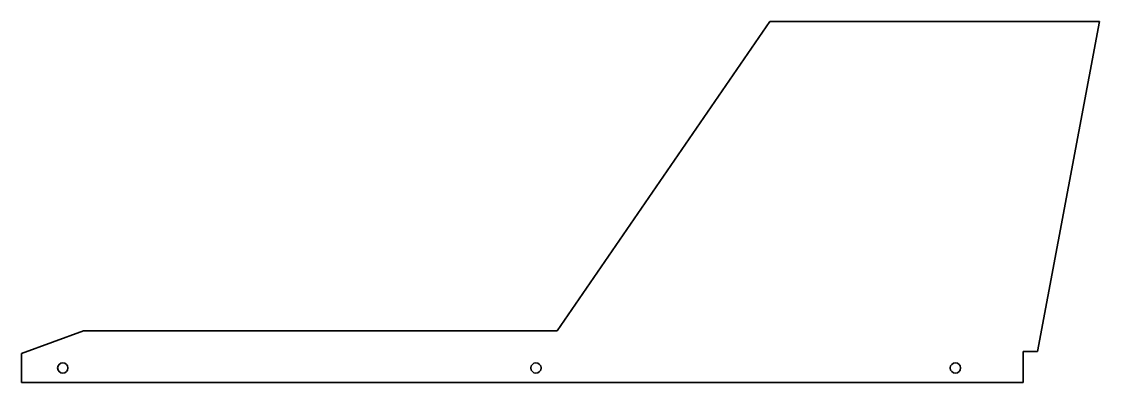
# Model space of a CAD drawing. Extents: x 36 to 559, y 122 to 298.
import ezdxf

# ---------------------------------------------------------------- set-up
doc = ezdxf.new("R2010")
doc.units = 0

msp = doc.modelspace()

# ---------------------------------------------------------------- linework, layer by layer
at = {"color": 7, "lineweight": 35}
for p, q in [((398.500031, 297.5), (295.375, 147.5)), ((558.500061, 297.5), (398.500031, 297.5)), ((528.5, 137.5), (558.500061, 297.5)), ((35.5, 136.580887), (65.5, 147.5)), ((295.375, 147.5), (65.5, 147.5)), ((35.5, 122.5), (521.5, 122.5))]:
    msp.add_line(p, q, dxfattribs=at)
at = {"color": 7, "lineweight": 35, "ltscale": 0.352022}
msp.add_line((35.5, 122.5), (35.5, 136.580887), dxfattribs=at)
at = {"color": 7, "lineweight": 35, "ltscale": 0.175}
msp.add_line((521.5, 137.5), (528.5, 137.5), dxfattribs=at)
at = {"color": 7, "lineweight": 35, "ltscale": 0.375}
msp.add_line((521.5, 122.5), (521.5, 137.5), dxfattribs=at)
at = {"color": 7, "lineweight": 35}
for centre in [(55.5, 129.5), (285.102997, 129.5), (488.600708, 129.5)]:
    msp.add_circle(centre, 2.5, dxfattribs=at)

doc.saveas('drawing.dxf')
